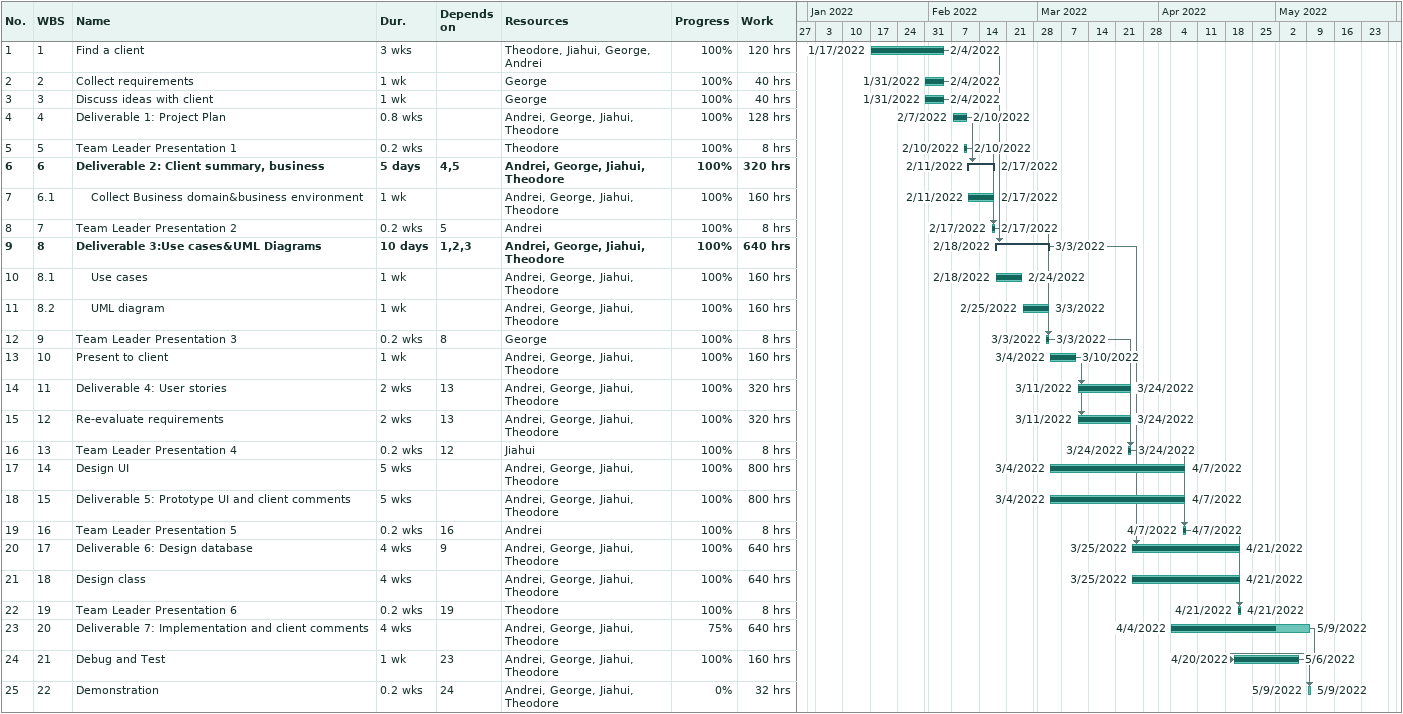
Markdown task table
| ID | WBS | Task | Duration | Start | Finish | Predecessors | Resources | % complete | Work (h) |
|---|---|---|---|---|---|---|---|---|---|
| 1 | 1 | Find a client | 3w | 2022-01-17 | 2022-02-04 |  | Theodore, Jiahui, George, Andrei | 100 | 120 |
| 2 | 2 | Collect requirements | 1w | 2022-01-31 | 2022-02-04 |  | George | 100 | 40 |
| 3 | 3 | Discuss ideas with client | 1w | 2022-01-31 | 2022-02-04 |  | George | 100 | 40 |
| 4 | 4 | Deliverable 1: Project Plan | 0.8w | 2022-02-07 | 2022-02-10 |  | Andrei, George, Jiahui, Theodore | 100 | 128 |
| 5 | 5 | Team Leader Presentation 1 | 0.2w | 2022-02-10 | 2022-02-10 |  | Theodore | 100 | 8 |
| 6 | 6 | **Deliverable 2: Client summary, business** | 5d | 2022-02-11 | 2022-02-17 | 4, 5 | Andrei, George, Jiahui, Theodore | 100 | 320 |
| 7 | 6.1 | Collect Business domain&business environment | 1w | 2022-02-11 | 2022-02-17 |  | Andrei, George, Jiahui, Theodore | 100 | 160 |
| 8 | 7 | Team Leader Presentation 2 | 0.2w | 2022-02-17 | 2022-02-17 | 5 | Andrei | 100 | 8 |
| 9 | 8 | **Deliverable 3:Use cases&UML Diagrams** | 10d | 2022-02-18 | 2022-03-03 | 1, 2, 3 | Andrei, George, Jiahui, Theodore | 100 | 640 |
| 10 | 8.1 | Use cases | 1w | 2022-02-18 | 2022-02-24 |  | Andrei, George, Jiahui, Theodore | 100 | 160 |
| 11 | 8.2 | UML diagram | 1w | 2022-02-25 | 2022-03-03 |  | Andrei, George, Jiahui, Theodore | 100 | 160 |
| 12 | 9 | Team Leader Presentation 3 | 0.2w | 2022-03-03 | 2022-03-03 | 8 | George | 100 | 8 |
| 13 | 10 | Present to client | 1w | 2022-03-04 | 2022-03-10 |  | Andrei, George, Jiahui, Theodore | 100 | 160 |
| 14 | 11 | Deliverable 4: User stories | 2w | 2022-03-11 | 2022-03-24 | 13 | Andrei, George, Jiahui, Theodore | 100 | 320 |
| 15 | 12 | Re-evaluate requirements | 2w | 2022-03-11 | 2022-03-24 | 13 | Andrei, George, Jiahui, Theodore | 100 | 320 |
| 16 | 13 | Team Leader Presentation 4 | 0.2w | 2022-03-24 | 2022-03-24 | 12 | Jiahui | 100 | 8 |
| 17 | 14 | Design UI | 5w | 2022-03-04 | 2022-04-07 |  | Andrei, George, Jiahui, Theodore | 100 | 800 |
| 18 | 15 | Deliverable 5: Prototype UI and client comments | 5w | 2022-03-04 | 2022-04-07 |  | Andrei, George, Jiahui, Theodore | 100 | 800 |
| 19 | 16 | Team Leader Presentation 5 | 0.2w | 2022-04-07 | 2022-04-07 | 16 | Andrei | 100 | 8 |
| 20 | 17 | Deliverable 6: Design database | 4w | 2022-03-25 | 2022-04-21 | 9 | Andrei, George, Jiahui, Theodore | 100 | 640 |
| 21 | 18 | Design class | 4w | 2022-03-25 | 2022-04-21 |  | Andrei, George, Jiahui, Theodore | 100 | 640 |
| 22 | 19 | Team Leader Presentation 6 | 0.2w | 2022-04-21 | 2022-04-21 | 19 | Theodore | 100 | 8 |
| 23 | 20 | Deliverable 7: Implementation and client comments | 4w | 2022-04-04 | 2022-05-09 |  | Andrei, George, Jiahui, Theodore | 75 | 640 |
| 24 | 21 | Debug and Test | 1w | 2022-04-20 | 2022-05-06 | 23 | Andrei, George, Jiahui, Theodore | 100 | 160 |
| 25 | 22 | Demonstration | 0.2w | 2022-05-09 | 2022-05-09 | 24 | Andrei, George, Jiahui, Theodore | 0 | 32 |
